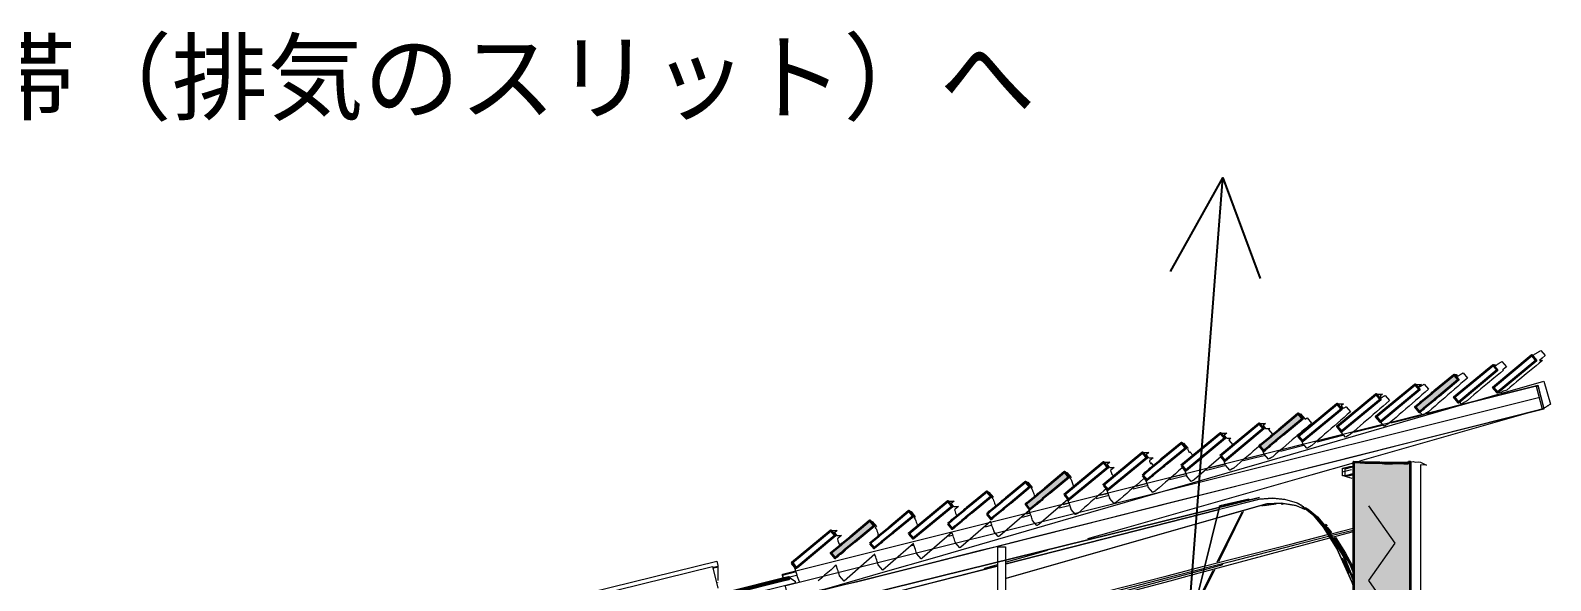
# Model space of a CAD drawing. Header units: millimetres. Extents: x 0 to 153524, y 0 to 59400.
# Drawn here: x 56416 to 60476, y 32125 to 33594 of the extents above; entities that cross this region are included whole.
import ezdxf

# ---------------------------------------------------------------- set-up
doc = ezdxf.new("R2010")
doc.units = ezdxf.units.MM
for name, color, linetype, lineweight in [('01_切断（構造・壁）', 7, 'Continuous', 35), ('03_切断（ガラス）', 5, 'Continuous', 13), ('05_断熱（仮）', 2, 'Continuous', 9), ('10_見えがかり', 7, 'Continuous', 13), ('11_見えがかり（家具）', 8, 'Continuous', 9), ('12_見えがかり（ガラス）', 5, 'Continuous', 9), ('14_鏡面', 8, 'Continuous', 9)]:
    doc.layers.add(name, color=color, linetype=linetype, lineweight=lineweight)
doc.styles.add('JP', font='NotoSansCJKjp-Regular.otf')

msp = doc.modelspace()

# ---------------------------------------------------------------- hatches: boundary and pattern name
at = {"layer": '01_切断（構造・壁）'}
for points in [[(60217.8, 32674.7), (60217.8, 32674.7), (60229.3, 32660.8), (60229.2, 32660.7), (60177.3, 32617.8), (60173, 32614.2), (60168.6, 32610.7), (60164.3, 32607.1), (60160, 32603.5), (60155.7, 32599.9), (60151.3, 32596.3), (60147, 32592.8), (60142.7, 32589.2), (60138.4, 32585.6), (60134, 32582), (60129.7, 32578.4), (60125.4, 32574.9), (60125.4, 32574.9), (60113.9, 32588.7), (60118.2, 32592.3), (60122.6, 32595.9), (60126.9, 32599.5), (60131.2, 32603), (60135.5, 32606.6), (60139.9, 32610.2), (60144.2, 32613.8), (60148.5, 32617.4), (60152.9, 32621), (60157.2, 32624.5), (60161.5, 32628.1), (60165.8, 32631.7), (60217.8, 32674.6)], [(59801.8, 32570.8), (59801.8, 32570.8), (59813.3, 32556.9), (59813.2, 32556.9), (59761.3, 32513.9), (59757, 32510.4), (59752.7, 32506.8), (59748.3, 32503.2), (59744, 32499.6), (59739.7, 32496), (59735.3, 32492.5), (59731, 32488.9), (59726.7, 32485.3), (59722.4, 32481.7), (59718, 32478.1), (59713.7, 32474.6), (59709.4, 32471), (59709.4, 32471), (59697.9, 32484.9), (59702.2, 32488.4), (59706.6, 32492), (59710.9, 32495.6), (59715.2, 32499.2), (59719.5, 32502.8), (59723.9, 32506.3), (59728.2, 32509.9), (59732.5, 32513.5), (59736.9, 32517.1), (59741.2, 32520.7), (59745.5, 32524.2), (59749.9, 32527.8), (59801.8, 32570.8)], [(59950.2, 32358.7), (59950.2, 32442.3), (59967.5, 32441.6), (59979.9, 32440.2), (59992.3, 32440.5), (59992.3, 32440.5), (59992.7, 32440.5), (60001.5, 32440.1), (60018.6, 32440.4), (60032.2, 32438.9), (60043.8, 32439), (60053.3, 32438.5), (60070.3, 32439.1), (60083.5, 32438.3), (60095.3, 32438.2), (60096.7, 32442.1), (60099.9, 32442.3), (60100.2, 32442.3), (60100.2, 30335.5), (60100.2, 30250), (60099.2, 30250), (60098.9, 30250), (60084.5, 30250), (60078, 30250), (60060.7, 30250), (60052.6, 30250), (60038.8, 30250), (60023.7, 30250), (59998.3, 30250), (59989.1, 30250), (59985.8, 30250), (59950.2, 30250)], [(59177.8, 32415), (59177.8, 32415), (59189.3, 32401.1), (59189.2, 32401.1), (59137.3, 32358.1), (59133, 32354.5), (59128.7, 32351), (59124.3, 32347.4), (59120, 32343.8), (59115.7, 32340.2), (59111.3, 32336.6), (59107, 32333.1), (59102.7, 32329.5), (59098.4, 32325.9), (59094, 32322.3), (59089.7, 32318.7), (59085.4, 32315.2), (59085.4, 32315.2), (59073.9, 32329), (59078.2, 32332.6), (59082.6, 32336.2), (59086.9, 32339.8), (59091.2, 32343.4), (59095.5, 32346.9), (59099.9, 32350.5), (59104.2, 32354.1), (59108.5, 32357.7), (59112.9, 32361.3), (59117.2, 32364.8), (59121.5, 32368.4), (59125.9, 32372), (59177.8, 32415)], [(58657.8, 32285.1), (58657.8, 32285.1), (58669.3, 32271.3), (58669.2, 32271.2), (58617.3, 32228.3), (58613, 32224.7), (58608.7, 32221.1), (58604.3, 32217.5), (58600, 32214), (58595.7, 32210.4), (58591.3, 32206.8), (58587, 32203.2), (58582.7, 32199.6), (58578.4, 32196.1), (58574, 32192.5), (58569.7, 32188.9), (58565.4, 32185.3), (58565.4, 32185.3), (58553.9, 32199.2), (58558.2, 32202.8), (58562.6, 32206.4), (58566.9, 32209.9), (58571.2, 32213.5), (58575.6, 32217.1), (58579.9, 32220.7), (58584.2, 32224.3), (58588.5, 32227.8), (58592.9, 32231.4), (58597.2, 32235), (58601.5, 32238.6), (58605.9, 32242.2), (58657.8, 32285.1)]]:
    msp.add_hatch(color=7, dxfattribs=at).paths.add_polyline_path(points)
at = {"layer": '05_断熱（仮）', "true_color": 0xf3d98b}
msp.add_hatch(color=8, dxfattribs=at).paths.add_polyline_path([(59975.2, 32415.6), (59977.2, 32415.4), (59980.5, 32415.2), (59980.6, 32415.2), (59992.5, 32415.5), (60000.5, 32415.2), (60001.8, 32415.1), (60017.4, 32415.4), (60029.5, 32414), (60032.3, 32413.9), (60043.2, 32414), (60052, 32413.5), (60054.2, 32413.5), (60070, 32414.1), (60075.1, 32413.8), (60075.2, 30335.5), (60075.2, 30275), (59975.2, 30275)])
at = {"layer": '14_鏡面', "true_color": 0xdce5ee}
h = msp.add_hatch(dxfattribs=at)
h.set_pattern_fill('ANSI31', scale=20)
h.paths.add_polyline_path([(58252.2, 32163.5), (58252.2, 32163.5), (58252.2, 32102.4), (58252, 32102.3), (58252, 32123.6), (58247.4, 32122.8), (58238.3, 32160)])

# ---------------------------------------------------------------- linework, layer by layer
at = {"layer": '01_切断（構造・壁）'}
for points in [[(60321.9, 32640.7), (60321.9, 32640.7), (60321.9, 32640.7), (60321.9, 32640.7), (60321.9, 32640.7), (60321.9, 32640.7), (60321.9, 32640.7), (60321.9, 32640.7), (60425.8, 32726.6), (60425.8, 32726.6), (60437.3, 32712.7), (60333.4, 32626.9), (60333.4, 32626.8), (60333.4, 32626.8), (60333.4, 32626.8), (60333.4, 32626.8), (60333.4, 32626.8), (60333.4, 32626.8), (60333.4, 32626.8), (60333.4, 32626.8), (60333.4, 32626.8)], [(60217.9, 32614.7), (60217.9, 32614.7), (60217.9, 32614.7), (60217.9, 32614.7), (60217.9, 32614.7), (60217.9, 32614.7), (60217.9, 32614.7), (60217.9, 32614.7), (60321.8, 32700.6), (60321.8, 32700.6), (60333.3, 32686.8), (60229.4, 32600.9), (60229.4, 32600.9), (60229.4, 32600.8), (60229.4, 32600.8), (60229.4, 32600.8), (60229.4, 32600.8), (60229.4, 32600.8), (60229.4, 32600.8), (60229.4, 32600.8), (60229.4, 32600.8)], [(60009.9, 32562.8), (60009.9, 32562.8), (60009.9, 32562.8), (60009.9, 32562.8), (60009.9, 32562.8), (60009.9, 32562.8), (60009.9, 32562.8), (60113.8, 32648.7), (60113.8, 32648.7), (60125.3, 32634.8), (60021.4, 32548.9), (60021.4, 32548.9), (60021.4, 32548.9), (60021.4, 32548.9), (60021.4, 32548.9), (60021.4, 32548.9), (60021.4, 32548.9), (60021.4, 32548.9), (60021.4, 32548.9), (60021.4, 32548.9)], [(60217.8, 32674.7), (60217.8, 32674.7), (60229.3, 32660.8), (60229.2, 32660.7), (60177.3, 32617.8), (60173, 32614.2), (60168.6, 32610.7), (60164.3, 32607.1), (60160, 32603.5), (60155.7, 32599.9), (60151.3, 32596.3), (60147, 32592.8), (60142.7, 32589.2), (60138.4, 32585.6), (60134, 32582), (60129.7, 32578.4), (60125.4, 32574.9), (60125.4, 32574.9), (60113.9, 32588.7), (60118.2, 32592.3), (60122.6, 32595.9), (60126.9, 32599.5), (60131.2, 32603), (60135.5, 32606.6), (60139.9, 32610.2), (60144.2, 32613.8), (60148.5, 32617.4), (60152.9, 32621), (60157.2, 32624.5), (60161.5, 32628.1), (60165.8, 32631.7), (60217.8, 32674.6), (60217.8, 32674.7)], [(60321.9, 32640.7), (60333.4, 32626.8), (60333.4, 32626.8)], [(59801.9, 32510.8), (59801.9, 32510.8), (59801.9, 32510.8), (59801.9, 32510.8), (59801.9, 32510.8), (59801.9, 32510.8), (59801.9, 32510.9), (59905.8, 32596.8), (59905.8, 32596.8), (59917.3, 32582.9), (59813.4, 32497), (59813.4, 32497), (59813.4, 32497), (59813.4, 32497), (59813.4, 32497), (59813.4, 32497), (59813.4, 32497), (59813.4, 32497), (59813.4, 32497), (59813.4, 32497)], [(59905.9, 32536.8), (59905.9, 32536.8), (59905.9, 32536.8), (59905.9, 32536.8), (59905.9, 32536.8), (59905.9, 32536.8), (59905.9, 32536.8), (60009.8, 32622.7), (60009.8, 32622.7), (60021.3, 32608.9), (59917.4, 32523), (59917.4, 32522.9), (59917.4, 32522.9), (59917.4, 32522.9), (59917.4, 32522.9), (59917.4, 32522.9), (59917.4, 32522.9), (59917.4, 32522.9), (59917.4, 32522.9), (59917.4, 32522.9)], [(60217.9, 32614.7), (60229.4, 32600.8), (60229.4, 32600.8)], [(59801.8, 32570.8), (59801.8, 32570.8), (59813.3, 32556.9), (59813.2, 32556.9), (59761.3, 32513.9), (59757, 32510.4), (59752.7, 32506.8), (59748.3, 32503.2), (59744, 32499.6), (59739.7, 32496), (59735.3, 32492.5), (59731, 32488.9), (59726.7, 32485.3), (59722.4, 32481.7), (59718, 32478.1), (59713.7, 32474.6), (59709.4, 32471), (59709.4, 32471), (59697.9, 32484.9), (59702.2, 32488.4), (59706.6, 32492), (59710.9, 32495.6), (59715.2, 32499.2), (59719.5, 32502.8), (59723.9, 32506.3), (59728.2, 32509.9), (59732.5, 32513.5), (59736.9, 32517.1), (59741.2, 32520.7), (59745.5, 32524.2), (59749.9, 32527.8), (59801.8, 32570.8), (59801.8, 32570.8)], [(60009.9, 32562.8), (60021.4, 32548.9), (60021.4, 32548.9)], [(59489.9, 32432.9), (59489.9, 32432.9), (59489.9, 32432.9), (59489.9, 32432.9), (59489.9, 32432.9), (59489.9, 32432.9), (59489.9, 32432.9), (59593.8, 32518.9), (59593.8, 32518.9), (59605.3, 32505), (59501.4, 32419.1), (59501.4, 32419.1), (59501.4, 32419.1), (59501.4, 32419.1), (59501.4, 32419.1), (59501.4, 32419.1), (59501.4, 32419.1), (59501.4, 32419), (59501.4, 32419), (59501.4, 32419)], [(59593.9, 32458.9), (59593.9, 32458.9), (59593.9, 32458.9), (59593.9, 32458.9), (59593.9, 32458.9), (59593.9, 32458.9), (59593.9, 32458.9), (59697.8, 32544.8), (59697.8, 32544.8), (59709.3, 32531), (59605.4, 32445.1), (59605.4, 32445), (59605.4, 32445), (59605.4, 32445), (59605.4, 32445), (59605.4, 32445), (59605.4, 32445), (59605.4, 32445), (59605.4, 32445), (59605.4, 32445)], [(59905.9, 32536.8), (59917.4, 32522.9), (59917.4, 32522.9)], [(59385.9, 32406.9), (59390.2, 32410.5), (59394.6, 32414.1), (59398.9, 32417.7), (59403.2, 32421.3), (59407.5, 32424.8), (59411.9, 32428.4), (59416.2, 32432), (59420.5, 32435.6), (59424.9, 32439.2), (59429.2, 32442.8), (59433.5, 32446.3), (59437.9, 32449.9), (59489.8, 32492.9), (59489.8, 32492.9), (59489.8, 32492.9), (59501.3, 32479), (59501.2, 32479), (59449.3, 32436), (59445, 32432.5), (59440.7, 32428.9), (59436.3, 32425.3), (59432, 32421.7), (59427.7, 32418.1), (59423.3, 32414.5), (59419, 32411), (59414.7, 32407.4), (59410.4, 32403.8), (59406, 32400.2), (59401.7, 32396.7), (59397.4, 32393.1)], [(59801.9, 32510.8), (59813.4, 32497), (59813.4, 32497)], [(59177.9, 32355), (59177.9, 32355), (59177.9, 32355), (59177.9, 32355), (59177.9, 32355), (59177.9, 32355), (59177.9, 32355), (59281.8, 32441), (59281.8, 32441), (59293.3, 32427.1), (59189.4, 32341.2), (59189.4, 32341.2), (59189.4, 32341.2), (59189.4, 32341.2), (59189.4, 32341.1), (59189.4, 32341.1), (59189.4, 32341.1), (59189.4, 32341.1), (59189.4, 32341.1), (59189.4, 32341.1)], [(59281.9, 32381), (59281.9, 32381), (59281.9, 32381), (59281.9, 32381), (59281.9, 32381), (59281.9, 32381), (59281.9, 32381), (59385.8, 32466.9), (59385.8, 32466.9), (59397.3, 32453.1), (59293.4, 32367.2), (59293.4, 32367.1), (59293.4, 32367.1), (59293.4, 32367.1), (59293.4, 32367.1), (59293.4, 32367.1), (59293.4, 32367.1), (59293.4, 32367.1), (59293.4, 32367.1), (59293.4, 32367.1)], [(59593.9, 32458.9), (59605.4, 32445), (59605.4, 32445)], [(59950.2, 32358.7), (59950.2, 32442.3), (59967.5, 32441.6), (59979.9, 32440.2), (59992.3, 32440.5), (59992.3, 32440.5), (59992.7, 32440.5), (60001.5, 32440.1), (60018.6, 32440.4), (60032.2, 32438.9), (60043.8, 32439), (60053.3, 32438.5), (60070.3, 32439.1), (60083.5, 32438.3), (60095.3, 32438.2), (60096.7, 32442.1), (60099.9, 32442.3), (60100.2, 32442.3), (60100.2, 30335.5)], [(59177.8, 32415), (59177.8, 32415), (59189.3, 32401.1), (59189.2, 32401.1), (59137.3, 32358.1), (59133, 32354.5), (59128.7, 32351), (59124.3, 32347.4), (59120, 32343.8), (59115.7, 32340.2), (59111.3, 32336.6), (59107, 32333.1), (59102.7, 32329.5), (59098.4, 32325.9), (59094, 32322.3), (59089.7, 32318.7), (59085.4, 32315.2), (59085.4, 32315.2), (59073.9, 32329), (59078.2, 32332.6), (59082.6, 32336.2), (59086.9, 32339.8), (59091.2, 32343.4), (59095.5, 32346.9), (59099.9, 32350.5), (59104.2, 32354.1), (59108.5, 32357.7), (59112.9, 32361.3), (59117.2, 32364.8), (59121.5, 32368.4), (59125.9, 32372), (59177.8, 32415), (59177.8, 32415)], [(59385.9, 32406.9), (59397.4, 32393.1), (59397.4, 32393.1)], [(59489.9, 32432.9), (59501.4, 32419.1), (59501.4, 32419)], [(58865.9, 32277.1), (58870.2, 32280.7), (58874.6, 32284.3), (58878.9, 32287.8), (58883.2, 32291.4), (58887.6, 32295), (58891.9, 32298.6), (58896.2, 32302.2), (58900.5, 32305.7), (58904.9, 32309.3), (58909.2, 32312.9), (58913.5, 32316.5), (58917.9, 32320.1), (58969.8, 32363), (58969.8, 32363), (58969.8, 32363), (58981.3, 32349.2), (58981.2, 32349.1), (58929.3, 32306.2), (58925, 32302.6), (58920.7, 32299), (58916.3, 32295.4), (58912, 32291.9), (58907.7, 32288.3), (58903.3, 32284.7)], [(58969.9, 32303.1), (58974.2, 32306.6), (58978.6, 32310.2), (58982.9, 32313.8), (58987.2, 32317.4), (58991.6, 32321), (58995.9, 32324.5), (59000.2, 32328.1), (59004.5, 32331.7), (59008.9, 32335.3), (59013.2, 32338.9), (59017.5, 32342.5), (59021.9, 32346), (59073.8, 32389), (59073.8, 32389), (59073.8, 32389), (59085.3, 32375.1), (59085.2, 32375.1), (59033.3, 32332.2), (59029, 32328.6), (59024.7, 32325), (59020.3, 32321.4), (59016, 32317.8), (59011.7, 32314.3), (59007.3, 32310.7), (59003, 32307.1), (58998.7, 32303.5), (58994.4, 32299.9), (58990, 32296.4), (58985.7, 32292.8), (58981.4, 32289.2)], [(59177.9, 32355), (59189.4, 32341.1), (59189.4, 32341.1)], [(59281.9, 32381), (59293.4, 32367.1), (59293.4, 32367.1)], [(59950.2, 30250), (59950.2, 32358.7)], [(58761.9, 32251.1), (58761.9, 32251.1), (58761.9, 32251.1), (58761.9, 32251.1), (58761.9, 32251.1), (58761.9, 32251.1), (58761.9, 32251.2), (58865.8, 32337.1), (58865.8, 32337.1), (58877.3, 32323.2), (58773.4, 32237.3), (58773.4, 32237.3), (58773.4, 32237.3), (58773.4, 32237.3), (58773.4, 32237.3), (58773.4, 32237.3), (58773.4, 32237.3), (58773.4, 32237.3), (58773.4, 32237.3)], [(58657.8, 32285.1), (58657.8, 32285.1), (58669.3, 32271.3), (58669.2, 32271.2), (58617.3, 32228.3), (58613, 32224.7), (58608.7, 32221.1), (58604.3, 32217.5), (58600, 32214), (58595.7, 32210.4), (58591.3, 32206.8), (58587, 32203.2), (58582.7, 32199.6), (58578.4, 32196.1), (58574, 32192.5), (58569.7, 32188.9), (58565.4, 32185.3), (58565.4, 32185.3), (58553.9, 32199.2), (58558.2, 32202.8), (58562.6, 32206.4), (58566.9, 32209.9), (58571.2, 32213.5), (58575.6, 32217.1), (58579.9, 32220.7), (58584.2, 32224.3), (58588.5, 32227.8), (58592.9, 32231.4), (58597.2, 32235), (58601.5, 32238.6), (58605.9, 32242.2), (58657.8, 32285.1), (58657.8, 32285.1)], [(58657.9, 32225.2), (58662.2, 32228.7), (58666.6, 32232.3), (58670.9, 32235.9), (58675.2, 32239.5), (58679.6, 32243.1), (58683.9, 32246.6), (58688.2, 32250.2), (58692.5, 32253.8), (58696.9, 32257.4), (58701.2, 32261), (58705.5, 32264.5), (58709.9, 32268.1), (58761.8, 32311.1), (58761.8, 32311.1), (58761.8, 32311.1), (58773.3, 32297.2), (58773.2, 32297.2), (58721.3, 32254.2), (58717, 32250.7), (58712.7, 32247.1), (58708.3, 32243.5), (58704, 32239.9), (58699.7, 32236.3), (58695.3, 32232.8), (58691, 32229.2), (58686.7, 32225.6), (58682.4, 32222), (58678, 32218.4), (58673.7, 32214.9), (58669.4, 32211.3)], [(58865.9, 32277.1), (58877.4, 32263.2), (58877.4, 32263.2), (58881.7, 32266.8), (58886, 32270.4), (58890.4, 32274), (58894.7, 32277.5), (58899, 32281.1), (58903.3, 32284.7)], [(58969.9, 32303.1), (58981.4, 32289.2), (58981.4, 32289.2)], [(58449.9, 32173.2), (58449.9, 32173.2), (58449.9, 32173.2), (58449.9, 32173.2), (58449.9, 32173.2), (58449.9, 32173.2), (58450, 32173.3), (58553.8, 32259.2), (58553.8, 32259.2), (58565.3, 32245.3), (58461.5, 32159.4), (58461.4, 32159.4), (58461.4, 32159.4), (58461.4, 32159.4), (58461.4, 32159.4), (58461.4, 32159.4), (58461.4, 32159.4), (58461.4, 32159.4), (58461.4, 32159.4)], [(58761.9, 32251.1), (58773.4, 32237.3), (58773.4, 32237.3)], [(58657.9, 32225.2), (58669.4, 32211.3), (58669.4, 32211.3)], [(58449.9, 32173.2), (58461.4, 32159.4), (58461.4, 32159.4)], [(58441.4, 32129.7), (58441.4, 32129.3), (58428.7, 32126.1), (58291.4, 32091.8), (58291.4, 32096.4), (58291.4, 32096.8), (58428.7, 32131.1), (58441.4, 32134.3), (58441.4, 32129.7)]]:
    msp.add_lwpolyline(points, dxfattribs=at)
at = {"layer": '03_切断（ガラス）'}
for points in [[(60443.7, 32613.3), (58433.7, 32111.4)], [(59943.8, 32420.5), (59919.1, 32414.3)]]:
    msp.add_lwpolyline(points, dxfattribs=at)
at = {"layer": '05_断熱（仮）'}
msp.add_lwpolyline([(59990.2, 30325), (60060.2, 30425), (59990.2, 30525), (60060.2, 30625), (59990.2, 30725), (60060.2, 30825), (59990.2, 30925), (60060.2, 31025), (59990.2, 31125), (60060.2, 31225), (59990.2, 31325), (60060.2, 31425), (59990.2, 31525), (60060.2, 31625), (59990.2, 31725), (60060.2, 31825), (59990.2, 31925), (60060.1, 32025), (59990.2, 32125), (60060.1, 32225), (59990.2, 32325)], dxfattribs=at)
at = {"layer": '10_見えがかり'}
for points in [[(60320.4, 32640.7), (60320.5, 32640.8), (60320.4, 32641), (60329, 32648.2), (60337.7, 32655.4), (60346.4, 32662.5), (60355, 32669.7), (60363.7, 32676.9), (60372.3, 32684.1), (60381, 32691.2), (60389.7, 32698.4), (60407, 32712.8), (60415.6, 32719.9), (60424.3, 32727.1), (60424.9, 32727.1), (60426.1, 32727.2), (60426.7, 32727.2), (60427.3, 32727.2), (60428, 32727.2), (60428.6, 32727.2), (60429.2, 32727.2), (60429.9, 32727.2), (60431.7, 32728.7), (60431.8, 32728.5), (60433, 32729.3), (60434.5, 32730.2), (60437.5, 32732.1), (60439, 32733.1), (60440.6, 32734), (60442.1, 32735), (60443.6, 32735.9), (60446.6, 32737.8), (60448.1, 32738.8), (60449.6, 32739.7), (60461.4, 32726.1), (60452.8, 32718.6), (60446, 32712.7), (60449.4, 32712.7), (60454, 32712.7), (60445.3, 32705.5), (60436.7, 32698.4), (60428, 32691.2), (60419.4, 32684.1), (60410.7, 32676.9), (60393.4, 32662.6), (60384.7, 32655.4), (60376.1, 32648.2), (60367.4, 32641.1), (60358.7, 32633.9), (60349.7, 32631.2), (60348.9, 32630.7), (60347.5, 32629.8), (60346, 32628.9), (60344.6, 32628), (60343.2, 32627.1), (60341.7, 32626.2), (60340.3, 32625.3), (60338.6, 32627.3), (60338, 32627.3), (60337.3, 32627.2), (60336.7, 32627.2), (60336.4, 32627.2), (60334.9, 32626.8), (60333.4, 32626.8), (60331.8, 32626.8), (60320.4, 32640.7)], [(60220.2, 32674.9), (60221.2, 32675), (60221.8, 32675), (60222.4, 32675), (60223.2, 32675), (60223.7, 32675.4), (60227.4, 32670.9), (60229.5, 32672.1), (60230.8, 32672.9), (60232.2, 32673.8), (60233.5, 32674.6), (60234.9, 32675.4), (60236.2, 32676.2), (60237.6, 32677.1), (60240.3, 32678.7), (60241.7, 32679.5), (60253.4, 32665.9), (60244.8, 32658.4), (60236.1, 32650.9), (60227.5, 32643.4), (60218.8, 32635.9), (60210.2, 32628.4), (60201.5, 32620.9), (60192.8, 32613.4), (60184.2, 32605.9), (60175.5, 32598.4), (60166.9, 32590.9), (60158.2, 32583.4), (60149.5, 32575.9), (60148.3, 32575.2), (60147, 32574.4), (60145.7, 32573.6), (60144.4, 32572.8), (60141.9, 32571.3), (60140.6, 32570.5), (60138, 32568.9), (60136.8, 32568.1), (60135.5, 32567.4), (60134.2, 32566.6), (60127.7, 32574.2)], [(60216.4, 32614.7), (60216.5, 32614.8), (60216.4, 32614.9), (60225, 32622.1), (60233.7, 32629.2), (60242.4, 32636.4), (60251, 32643.6), (60259.7, 32650.8), (60268.3, 32657.9), (60285.7, 32672.3), (60294.3, 32679.5), (60303, 32686.6), (60311.6, 32693.8), (60320.3, 32701), (60320.9, 32701), (60322.1, 32701), (60322.7, 32701), (60323.3, 32701), (60324, 32701.1), (60324.6, 32701.1), (60325.2, 32701.1), (60325.8, 32701.1), (60326.5, 32701.1), (60327.7, 32702), (60328.8, 32700.6), (60329.4, 32700.6), (60331.1, 32700.6), (60334.2, 32702.5), (60335.6, 32703.4), (60337, 32704.3), (60338.5, 32705.2), (60339.9, 32706.1), (60341.3, 32707), (60342.8, 32707.9), (60344.2, 32708.7), (60345.7, 32709.6), (60357.4, 32696), (60348.8, 32688.5), (60346.7, 32686.7), (60350, 32686.7), (60341.4, 32679.6), (60332.7, 32672.4), (60324, 32665.2), (60306.7, 32650.9), (60298.1, 32643.8), (60289.4, 32636.6), (60280.7, 32629.4), (60276.7, 32626.1), (60270.8, 32621), (60262.2, 32613.5), (60253.5, 32606), (60252.2, 32605.2), (60250.8, 32604.3), (60249.5, 32603.5), (60248.1, 32602.7), (60245.4, 32601), (60244, 32600.2), (60242.7, 32599.3), (60241.3, 32598.5), (60240, 32597.6), (60237.3, 32596), (60232.8, 32601.1), (60232.1, 32601.1), (60231.8, 32601.1), (60230.9, 32600.8), (60229.4, 32600.8), (60227.8, 32600.8), (60216.4, 32614.7)], [(60008.4, 32562.6), (60008.4, 32562.7), (60008.4, 32562.8), (60025.7, 32577.1), (60034.4, 32584.3), (60051.7, 32598.6), (60060.3, 32605.7), (60069, 32612.9), (60077.7, 32620.1), (60086.3, 32627.2), (60091.6, 32631.6), (60095, 32634.4), (60112.3, 32648.7), (60112.9, 32648.8), (60113.5, 32648.8), (60114.1, 32648.8), (60114.7, 32648.8), (60115.3, 32648.8), (60116, 32648.8), (60116.6, 32648.8), (60118.4, 32648.8), (60119, 32648.9), (60119.6, 32648.9), (60119.8, 32648.7), (60121.4, 32648.7), (60122.9, 32648.7), (60124.5, 32648.7), (60126, 32648.7), (60127.5, 32648.7), (60129, 32648.7), (60130.6, 32648.7), (60121.6, 32641.2), (60122.3, 32640.2), (60127.5, 32643.3), (60128.7, 32644.1), (60130, 32644.8), (60132.6, 32646.4), (60133.8, 32647.1), (60135.1, 32647.9), (60136.4, 32648.7), (60137.7, 32649.5), (60149.5, 32635.8), (60140.8, 32628.3), (60132.1, 32620.8), (60123.5, 32613.3), (60114.8, 32605.8), (60097.5, 32590.8), (60088.8, 32583.3), (60080.2, 32575.8), (60071.5, 32568.3), (60062.9, 32560.8), (60054.2, 32553.3), (60045.6, 32545.8), (60044.4, 32545.1), (60043.2, 32544.4), (60042, 32543.7), (60040.8, 32543), (60039.6, 32542.2), (60038.4, 32541.5), (60037.2, 32540.8), (60036, 32540.1), (60034.8, 32539.4), (60033.6, 32538.6), (60032.4, 32537.9), (60031.2, 32537.2), (60021.1, 32548.8), (60020.5, 32548.8), (60019.9, 32548.8), (60008.4, 32562.6)], [(59800.4, 32510.8), (59809, 32518), (59817.7, 32525.2), (59826.4, 32532.3), (59835, 32539.5), (59843.7, 32546.6), (59852.3, 32553.8), (59861, 32561), (59869.7, 32568.1), (59878.3, 32575.3), (59887, 32582.5), (59895.6, 32589.6), (59904.3, 32596.8), (59905.8, 32596.8), (59907.3, 32596.8), (59910.4, 32596.8), (59911.9, 32596.8), (59913.4, 32596.8), (59915, 32596.7), (59916.5, 32596.7), (59918, 32596.7), (59919.5, 32596.7), (59922.6, 32596.7), (59916, 32591.3), (59921.6, 32584.6), (59923, 32585.4), (59926.3, 32587.3), (59927.5, 32588), (59928.6, 32588.6), (59929.7, 32589.3), (59941.5, 32575.7), (59932.8, 32568.2), (59924.2, 32560.7), (59915.5, 32553.2), (59906.8, 32545.7), (59898.2, 32538.2), (59889.5, 32530.7), (59880.9, 32523.2), (59872.2, 32515.7), (59863.6, 32508.2), (59854.9, 32500.7), (59846.2, 32493.2), (59837.6, 32485.7), (59836.5, 32485.1), (59835.5, 32484.4), (59833.4, 32483.2), (59832.4, 32482.6), (59831.3, 32482), (59830.3, 32481.4), (59829.3, 32480.8), (59828.2, 32480.2), (59827.2, 32479.6), (59826.1, 32479), (59825.1, 32478.4), (59813.3, 32492), (59813.6, 32492.2), (59813.1, 32493.6), (59812.6, 32495), (59812.3, 32496), (59800.4, 32510.4), (59800.6, 32510.6), (59800.4, 32510.8)], [(59904.4, 32536.5), (59904.5, 32536.6), (59904.4, 32536.8), (59913, 32544), (59921.7, 32551.1), (59930.4, 32558.3), (59947.7, 32572.6), (59956.3, 32579.8), (59965, 32586.9), (59973.7, 32594.1), (59982.3, 32601.3), (59991, 32608.4), (59999.6, 32615.6), (60008.3, 32622.7), (60009.8, 32622.7), (60011.3, 32622.7), (60014.4, 32622.7), (60015, 32622.7), (60015.6, 32622.7), (60015.6, 32622.7), (60017.4, 32622.7), (60019, 32622.7), (60020.5, 32622.7), (60022, 32622.7), (60023.5, 32622.7), (60026.6, 32622.7), (60020.1, 32617.3), (60023.4, 32613.3), (60026.5, 32615.1), (60027.7, 32615.8), (60028.9, 32616.5), (60030.1, 32617.2), (60031.3, 32617.9), (60032.5, 32618.7), (60033.7, 32619.4), (60045.5, 32605.8), (60036.8, 32598.3), (60028.2, 32590.8), (60019.5, 32583.3), (60010.8, 32575.8), (60002.2, 32568.3), (59993.5, 32560.8), (59984.9, 32553.3), (59976.2, 32545.8), (59967.5, 32538.3), (59958.9, 32530.8), (59950.2, 32523.3), (59941.6, 32515.8), (59940.4, 32515.1), (59938.2, 32513.8), (59937.1, 32513.1), (59936, 32512.4), (59934.9, 32511.8), (59933.7, 32511.1), (59931.5, 32509.8), (59929.3, 32508.5), (59928.1, 32507.8), (59916.4, 32521.4), (59916.7, 32521.7), (59904.4, 32536.5)], [(59804.7, 32570.4), (59805.2, 32570.4), (59806.4, 32570.5), (59807.6, 32570.5), (59819.8, 32555.8), (59821.6, 32556.8), (59822.6, 32557.4), (59823.6, 32558), (59824.7, 32558.6), (59825.7, 32559.2), (59837.5, 32545.6), (59828.8, 32538.1), (59820.2, 32530.6), (59811.5, 32523.1), (59802.9, 32515.6), (59799.1, 32512.3), (59799.1, 32512.3), (59794.2, 32508.1), (59785.5, 32500.6), (59768.2, 32485.6), (59759.6, 32478.1), (59750.9, 32470.6), (59742.2, 32463.1), (59733.6, 32455.6), (59731.7, 32454.5), (59730.7, 32453.9), (59729.7, 32453.4), (59728.8, 32452.8), (59727.8, 32452.3), (59726.9, 32451.7), (59725.9, 32451.2), (59724.9, 32450.6), (59722.1, 32449), (59710.3, 32462.6), (59710.6, 32462.8), (59710, 32464.4), (59708.3, 32469.3), (59708.3, 32469.3)], [(59181.5, 32413.7), (59181.8, 32413.7), (59182.4, 32413.7), (59183, 32413.7), (59183.7, 32413.7), (59195.1, 32399.9), (59192.9, 32398), (59195.2, 32395.2), (59197.2, 32389.6), (59199.1, 32384), (59200.1, 32381.2), (59200.9, 32378.8), (59202.6, 32376.7), (59211, 32383.7), (59219.7, 32390.8), (59228.3, 32398), (59237, 32405.1), (59245.7, 32412.3), (59254.3, 32419.5), (59280.3, 32441), (59281.8, 32441), (59283.4, 32441), (59284.9, 32440.9), (59286.4, 32440.9), (59287.9, 32440.9), (59289.5, 32440.9), (59292.5, 32440.9), (59294, 32440.9), (59295.6, 32440.9), (59297.1, 32440.9), (59298.6, 32440.9), (59291.6, 32435.1), (59298.2, 32427.1), (59299.4, 32427.1), (59304, 32427.1), (59305.5, 32427.1), (59307, 32427.1), (59308.6, 32427), (59310.1, 32427), (59301.4, 32419.9), (59300.2, 32418.9), (59301, 32416.7), (59301.9, 32414.2), (59302.8, 32411.6), (59303.6, 32409), (59304.1, 32407.8), (59305.1, 32408.4), (59305.8, 32408.8), (59305.2, 32408.3), (59308.6, 32404.4), (59315, 32409.6), (59323.7, 32416.8), (59341, 32431.1), (59349.7, 32438.3), (59358.3, 32445.4), (59367, 32452.6), (59375.6, 32459.8), (59384.3, 32466.9), (59385.8, 32466.9), (59387.4, 32466.9), (59390.4, 32466.9), (59391.9, 32466.9), (59395, 32466.9), (59396.5, 32466.9), (59399.6, 32466.9), (59401.1, 32466.9), (59402.6, 32466.9), (59395.7, 32461.1), (59402.4, 32453), (59403.4, 32453), (59406.5, 32453), (59408, 32453), (59409.5, 32453), (59411, 32453), (59412.6, 32453), (59414.1, 32453), (59405.4, 32445.8), (59404.4, 32445), (59404.8, 32443.8), (59405.6, 32441.5), (59406.4, 32439.2), (59407.1, 32437.4), (59408.3, 32438.1), (59409, 32438.4), (59409.8, 32438.8), (59409.2, 32438.3), (59414.6, 32432), (59419, 32435.6), (59427.7, 32442.8), (59436.3, 32449.9), (59445, 32457.1), (59453.7, 32464.2), (59462.3, 32471.4), (59471, 32478.6), (59479.6, 32485.7), (59488.3, 32492.9), (59489.8, 32492.9), (59491.4, 32492.9), (59492, 32492), (59492.6, 32492.1), (59493.2, 32492.1), (59493.8, 32492.1), (59494.4, 32492.1), (59495, 32492.1), (59495.6, 32492.1), (59507.1, 32478.2), (59505.6, 32477), (59507.2, 32475.1), (59507.9, 32473), (59508.7, 32471), (59510.1, 32466.9), (59511.3, 32467.6), (59512.1, 32468), (59513, 32468.5), (59513.8, 32468.9), (59513.1, 32468.3), (59520.6, 32459.6), (59523, 32461.6), (59531.7, 32468.7), (59540.3, 32475.9), (59549, 32483.1), (59557.7, 32490.2), (59566.3, 32497.4), (59583.6, 32511.7), (59592.3, 32518.9), (59593.8, 32518.9), (59595.3, 32518.9), (59596.9, 32518.9), (59598.4, 32518.9), (59599.9, 32518.8), (59601.5, 32518.8), (59603, 32518.8), (59604.5, 32518.8), (59606, 32518.8), (59609.1, 32518.8), (59610.6, 32518.8), (59603.8, 32513.2), (59610.6, 32505), (59611.4, 32505), (59614.4, 32505), (59616, 32505), (59617.5, 32505), (59619, 32505), (59620.6, 32505), (59622.1, 32505), (59616.6, 32500.4), (59627.4, 32487.9), (59653, 32509), (59661.7, 32516.2), (59670.3, 32523.3), (59679, 32530.5), (59696.3, 32544.8), (59697.8, 32544.8), (59699.3, 32544.8), (59702.4, 32544.8), (59703.9, 32544.8), (59705.4, 32544.8), (59707, 32544.8), (59713.1, 32544.8), (59714.6, 32544.8), (59707.9, 32539.2), (59714.7, 32530.9), (59715.4, 32530.9), (59716.9, 32530.9), (59718.4, 32530.9), (59721.5, 32530.9), (59723, 32530.9), (59726.1, 32530.9), (59722.6, 32528.1), (59732.8, 32516.3)], [(59696.5, 32483.4), (59690.2, 32478), (59681.6, 32470.5), (59672.9, 32463), (59664.2, 32455.5), (59655.6, 32448), (59646.9, 32440.5), (59638.3, 32433), (59629.6, 32425.5), (59628.7, 32425), (59627.8, 32424.5), (59627, 32424), (59626.1, 32423.5), (59625.2, 32423), (59622.6, 32421.5), (59621.7, 32421), (59620.8, 32420.5), (59619.9, 32420), (59619, 32419.5), (59607.2, 32433.1), (59607.5, 32433.3), (59606.9, 32435.2), (59605.6, 32438.9), (59604.9, 32440.8), (59604.3, 32442.6), (59603.6, 32444.6), (59594.7, 32455.3), (59524.8, 32394.9), (59524, 32394.5), (59523.2, 32394), (59521.6, 32393.2), (59520.8, 32392.7), (59520, 32392.3), (59518.4, 32391.4), (59517.6, 32390.9), (59516.8, 32390.5), (59516, 32390), (59504.2, 32403.6), (59504.5, 32403.9), (59503.8, 32406), (59503, 32408.1), (59502.3, 32410.2), (59501.6, 32412.2), (59500.8, 32414.3), (59500.1, 32416.4), (59499.3, 32418.8), (59492.7, 32426.8), (59490.9, 32425.3), (59482.2, 32417.8), (59473.6, 32410.3), (59456.3, 32395.3), (59447.6, 32387.8), (59438.9, 32380.3), (59430.3, 32372.8), (59421.6, 32365.3), (59420.2, 32364.5), (59419.5, 32364.1), (59418.7, 32363.7), (59418, 32363.3), (59417.3, 32362.9), (59416.6, 32362.5), (59415.8, 32362.1), (59415.1, 32361.7), (59414.4, 32361.3), (59413.7, 32360.9), (59413, 32360.5), (59401.2, 32374.2), (59401.4, 32374.4), (59400.6, 32376.7), (59399.8, 32379.1), (59399, 32381.4), (59398.2, 32383.7), (59395, 32393.1), (59390.6, 32398.4), (59378.3, 32387.7), (59369.6, 32380.2), (59352.3, 32365.2), (59343.6, 32357.7), (59335, 32350.2), (59326.3, 32342.7), (59317.6, 32335.2), (59317.1, 32334.9), (59317, 32334.9), (59316.4, 32334.5), (59315.7, 32334.2), (59315.1, 32333.8), (59314.4, 32333.5), (59313.8, 32333.1), (59313.1, 32332.8), (59312.5, 32332.4), (59311.9, 32332.1), (59311.2, 32331.7), (59310.6, 32331.4), (59309.9, 32331), (59298.1, 32344.7), (59298.4, 32344.9), (59297.5, 32347.5), (59296.6, 32350), (59293.1, 32360.3), (59292.2, 32362.8), (59290.6, 32367.4), (59288.5, 32370), (59282.9, 32365.1), (59274.3, 32357.6), (59265.6, 32350.1), (59257, 32342.6), (59248.3, 32335.1), (59239.6, 32327.6), (59231, 32320.1), (59222.3, 32312.6), (59213.7, 32305.1), (59212.5, 32304.5), (59212, 32304.2), (59211.4, 32303.9), (59210.8, 32303.6), (59210.3, 32303.3), (59209.7, 32303), (59209.1, 32302.7), (59208, 32302.1), (59207.4, 32301.8), (59206.9, 32301.5), (59195.1, 32315.1), (59195.4, 32315.4), (59194.4, 32318.2), (59193.4, 32321), (59192.5, 32323.8), (59191.5, 32326.6), (59190.5, 32329.4), (59189.6, 32332.2), (59188.6, 32335), (59187.6, 32337.8), (59186.3, 32341.6), (59109.2, 32274.8), (59105.3, 32272.7), (59104.8, 32272.5), (59104.3, 32272.2), (59103.8, 32272), (59092.1, 32285.6), (59092.3, 32285.8), (59091.3, 32288.9), (59090.2, 32291.9), (59089.2, 32295), (59088.1, 32298), (59087.1, 32301.1), (59086.1, 32304.1), (59085, 32307.2), (59083.2, 32312.4), (59004.9, 32244.5), (59004.1, 32244.1), (59003.7, 32243.9), (59003.2, 32243.7), (59002.8, 32243.5), (59002.4, 32243.3), (59002, 32243.1), (59001.6, 32242.9), (59001.2, 32242.6), (59000.8, 32242.4), (58989, 32256), (58989.3, 32256.3), (58987, 32262.9), (58985.9, 32266.2), (58984.8, 32269.4), (58983.7, 32272.7), (58982.5, 32276), (58981.4, 32279.3), (58980.1, 32283.1), (58901, 32214.5), (58899.5, 32213.2), (58899.2, 32213.6), (58898.4, 32213.2), (58898.1, 32213), (58897.8, 32212.9), (58886, 32226.5), (58886.3, 32226.7), (58885, 32230.3), (58883.8, 32233.8), (58882.6, 32237.3), (58881.4, 32240.8), (58880.2, 32244.4), (58879, 32247.9), (58877.8, 32251.4), (58877, 32253.8), (58797.2, 32184.5), (58795.7, 32183.2), (58795.3, 32183.6), (58794.7, 32183.3), (58782.9, 32196.9), (58783.2, 32197.1), (58781.9, 32200.9), (58780.6, 32204.7), (58779.4, 32208.5), (58775.5, 32219.8), (58773.9, 32224.5), (58692.1, 32153.3), (58679.9, 32167.3), (58680.2, 32167.5), (58678.8, 32171.6), (58677.4, 32175.6), (58676.1, 32179.6), (58674.7, 32183.6), (58673.4, 32187.7), (58672, 32191.7), (58670.8, 32195.2), (58588.9, 32123.8), (58576.9, 32137.7), (58577.1, 32137.9), (58575.7, 32142.2), (58574.3, 32146.5), (58572.8, 32150.7), (58571.4, 32155), (58568.5, 32163.5), (58567.7, 32165.8), (58562.8, 32161.6), (58554.3, 32154.1), (58545.7, 32146.7), (58537.1, 32139.2), (58528.5, 32131.8), (58519.9, 32124.3)], [(59974.3, 32442.6), (59975.4, 32442.7), (59986.7, 32442.1)], [(60013.1, 32441.6), (60025, 32442.4), (60041.6, 32441.6), (60058.8, 32441.6), (60094.6, 32442.2)], [(60102.1, 32442.8), (60102.8, 32443), (60102.8, 32442.2), (60109.9, 32443.1), (60114.2, 32441.6), (60122.9, 32442), (60127.9, 32441.1), (60144.1, 32433.6), (60127.9, 32434.3), (60127.9, 30250), (60102.2, 30250)], [(58662.1, 32283.1), (58662.4, 32283.1), (58663.1, 32283.1), (58663.7, 32283.1), (58675.2, 32269.2), (58671.7, 32266.3), (58675.2, 32262.1), (58676.6, 32258), (58678, 32254), (58679.3, 32250), (58680.9, 32245.4), (58682.4, 32246.7), (58691, 32253.8), (58699.7, 32261), (58708.3, 32268.1), (58717, 32275.3), (58725.7, 32282.5), (58734.3, 32289.6), (58743, 32296.8), (58751.6, 32304), (58760.3, 32311.1), (58761.8, 32311.1), (58763.4, 32311.1), (58765, 32309.2), (58765.8, 32309.2), (58766.4, 32309.2), (58767.1, 32309.2), (58767.7, 32309.2), (58779.2, 32295.4), (58775.9, 32292.7), (58779.2, 32288.7), (58780.5, 32284.9), (58781.8, 32281.1), (58783.1, 32277.3), (58784.4, 32273.5), (58785.1, 32271.5), (58786.4, 32272.6), (58795, 32279.8), (58803.7, 32286.9), (58812.3, 32294.1), (58847, 32322.8), (58855.6, 32329.9), (58864.3, 32337.1), (58865.8, 32337.1), (58867.4, 32337.1), (58868.9, 32337.1), (58870.4, 32337.1), (58872, 32337.1), (58875, 32337.1), (58876.5, 32337.1), (58878.1, 32337), (58879.6, 32337), (58881.1, 32337), (58882.7, 32337), (58875.3, 32330.9), (58881.7, 32323.2), (58883.4, 32323.2), (58885, 32323.2), (58888, 32323.2), (58889.5, 32323.2), (58891.1, 32323.2), (58892.6, 32323.2), (58894.1, 32323.2), (58885.5, 32316), (58883.6, 32314.4), (58884.4, 32311.8), (58886.9, 32304.7), (58888.1, 32301.2), (58889.2, 32297.7), (58899, 32305.8), (58907.7, 32312.9), (58916.3, 32320.1), (58925, 32327.2), (58933.7, 32334.4), (58942.3, 32341.6), (58951, 32348.7), (58959.6, 32355.9), (58968.3, 32363.1), (58969.8, 32363), (58971.4, 32363), (58972.7, 32361.4), (58973.2, 32361.4), (58973.8, 32361.4), (58974.4, 32361.5), (58975, 32361.5), (58975.7, 32361.5), (58987.1, 32347.6), (58984.4, 32345.3), (58987.2, 32342), (58988.4, 32338.7), (58989.5, 32335.4), (58990.6, 32332.1), (58991.7, 32328.8), (58992.9, 32325.5), (58993.4, 32323.8), (59003, 32331.7), (59011.7, 32338.9), (59020.3, 32346), (59029, 32353.2), (59037.7, 32360.4), (59046.3, 32367.5), (59055, 32374.7), (59063.6, 32381.9), (59072.3, 32389), (59073.8, 32389), (59075.4, 32389), (59076.6, 32387.6), (59077.2, 32387.6), (59077.8, 32387.6), (59078.4, 32387.6), (59079, 32387.6), (59079.7, 32387.6), (59091.1, 32373.7), (59088.7, 32371.7), (59091.2, 32368.6), (59092.3, 32365.5), (59093.3, 32362.5), (59094.4, 32359.4), (59095.4, 32356.4), (59096.5, 32353.3), (59097.3, 32351)], [(58517.8, 32056.2), (59697.9, 32347.1), (59698, 32347.1), (58517.8, 32056.2)], [(59021.8, 32170), (59587.2, 32314.4)], [(59587, 32314), (59021.8, 32169.6)], [(59443.3, 31540.8), (59435, 31575.9), (59465.8, 31815.1), (59590.2, 32318.4)], [(59590.4, 32318.5), (59466, 31815.1), (59435.2, 31575.9), (59443.5, 31540.8), (59456.6, 31485.4), (59464.1, 31430.7), (59465.6, 29533.8)], [(59819.9, 32314.7), (59794.3, 32325.8), (59756, 32332), (59718, 32330), (59586, 32292.2)], [(59586.1, 32292.7), (59716.6, 32330), (59755.7, 32332.1), (59757.1, 32332.1), (59795.8, 32325.8), (59818.2, 32316.1)], [(59591.3, 32322.8), (59591.7, 32324.3), (59672.3, 32342.8)], [(59669.4, 32342.1), (59591.9, 32324.3), (59591.5, 32322.9)], [(59809.5, 32325.6), (59797.4, 32332.3), (59766, 32341.8), (59733.3, 32345), (59699.4, 32342.7), (59591.7, 32315.2)], [(59591.8, 32315.6), (59697.8, 32342.7), (59732.6, 32345.1), (59734.2, 32345.1), (59767.7, 32341.8), (59799, 32332.3), (59810.2, 32326.1)], [(59742.6, 32329.3), (59743, 32329.3), (59725.8, 32327.7), (59708.3, 32325), (59704.3, 32324)], [(59710.9, 32325.9), (59722.9, 32327.7), (59736.6, 32329)], [(59761.1, 32329.2), (59757.1, 32329.5), (59758.9, 32329.5)], [(59948, 32111.6), (59945.8, 32120), (59905.1, 32211.1), (59869.2, 32268), (59843.3, 32298.6), (59811, 32324.3), (59811.2, 32324.3), (59843.4, 32298.6), (59869.3, 32268), (59905.2, 32211.1), (59945.9, 32120), (59948, 32112)], [(59816, 32322.9), (59816.9, 32322.5)], [(59820.6, 32320.4), (59828.5, 32316), (59853.3, 32294.9), (59876.5, 32267.6), (59923.2, 32191), (59948, 32130.2)], [(59828.8, 32314.4), (59826.9, 32316), (59825.6, 32316.7)], [(59021.8, 32131.4), (59581.4, 32291.3)], [(59581.3, 32290.9), (59021.8, 32130.9)], [(59585.1, 32174.4), (59651.6, 32308.9)], [(59654.9, 32309.9), (59588.4, 32175.2)], [(59948, 32126.3), (59921.6, 32191), (59874.9, 32267.6), (59851.7, 32294.9), (59838.1, 32306.4)], [(59874.2, 32275.8), (59875.6, 32274.4), (59879.1, 32270.3)], [(58457, 32180.4), (58465.7, 32187.6), (58474.4, 32194.7), (58483, 32201.9), (58491.7, 32209), (58500.3, 32216.2), (58509, 32223.4), (58517.7, 32230.5), (58526.3, 32237.7), (58535, 32244.9), (58543.6, 32252), (58552.3, 32259.2), (58553.8, 32259.2), (58555.4, 32259.2), (58556.9, 32259.2), (58558.4, 32259.2), (58560, 32259.2), (58561.5, 32259.2), (58563, 32259.1), (58564.6, 32259.1), (58566.1, 32259.1), (58567.6, 32259.1), (58569.2, 32259.1), (58570.7, 32259.1), (58563.1, 32252.8), (58569.4, 32245.3), (58569.9, 32245.3), (58571.4, 32245.3), (58573, 32245.3), (58574.5, 32245.3), (58576, 32245.3), (58577.6, 32245.3), (58579.1, 32245.3), (58580.6, 32245.3), (58582.2, 32245.3), (58573.5, 32238.1), (58571, 32236.1), (58572.7, 32231.1), (58574.1, 32226.9), (58575.6, 32222.6), (58576.3, 32220.3)], [(59885.3, 32238.4), (59550.5, 32148.5)], [(59882.7, 32242.4), (59789.2, 32218.5), (59620.8, 32175.4), (59552.8, 32157.9)], [(59554.4, 32164.5), (59620.3, 32181.4), (59788.6, 32224.5), (59879.4, 32247.7)], [(59878.9, 32267.5), (59887.9, 32257.3), (59890.7, 32252.7)], [(59889.5, 32252.4), (59886.5, 32257.3), (59882.1, 32262.3)], [(59889.4, 32250.3), (59948, 32265.3)], [(59948, 32259.2), (59892.6, 32245)], [(59948, 32255.2), (59895.1, 32241)], [(59948, 32147.9), (59939.3, 32170.1), (59897.3, 32239.5)], [(59898.5, 32239.8), (59940.8, 32170.1), (59948, 32151.6)], [(59901.6, 32240.7), (59902.4, 32239.6), (59928.3, 32198.2), (59948, 32160.6)], [(47071.1, 29413.6), (48086.2, 29663.6), (50116.5, 30163.4), (51131.7, 30413.3), (52146.8, 30663.2), (53161.9, 30913.1), (54177.1, 31163), (55192.2, 31412.9), (56207.4, 31662.8), (57222.5, 31912.7), (58237.6, 32162.6), (58252, 32104.4), (58252, 32104.4)], [(58240.2, 32160.5), (58252.2, 32163.5), (58252.2, 32163.5), (58252.2, 32125.6)], [(58469.5, 32121.8), (58468, 32126.4), (58466.5, 32130.9), (58465, 32135.4), (58463.4, 32139.9), (58461.9, 32144.5), (58460.4, 32149), (58458.9, 32153.5), (58457.3, 32158), (58456.2, 32161.2), (58448.4, 32170.7), (58449.6, 32171.8), (58448.4, 32173.2), (58457, 32180.4)], [(58517.8, 32041.2), (58997.9, 32163.8)], [(58997.9, 32163.4), (58517.8, 32040.7)], [(59021.8, 32028.1), (59115.3, 32052), (59283.7, 32095.1), (59452, 32138.2), (59549.8, 32163.3)], [(59548.2, 32156.7), (59452.5, 32132.2), (59284.2, 32089.1), (59115.8, 32046), (59021.8, 32021.9)], [(59021.8, 32012.7), (59121.3, 32039.4), (59289.6, 32084.6), (59458, 32129.8), (59547.5, 32153.8)], [(59577.8, 32153.7), (59525.7, 32048.3)], [(59528.6, 32059.9), (59574.5, 32152.8)], [(59552.1, 32155.1), (59601.1, 32168.2)], [(59918.7, 32185.7), (59923.6, 32175.9), (59934.6, 32150.9), (59936.7, 32145.3)], [(59935.1, 32148.9), (59934.4, 32150.9), (59923.4, 32175.9), (59920.4, 32181.9)], [(58443.4, 32133), (58458.3, 32123.4), (58458.3, 32118.4), (58308.3, 32081), (58307.8, 32081.3)], [(59545.8, 32147.2), (59458.6, 32123.8), (59290.3, 32078.6), (59122, 32033.4), (59021.8, 32006.5)]]:
    msp.add_lwpolyline(points, dxfattribs=at)
at = {"layer": '11_見えがかり（家具）'}
for points in [[(58999.9, 32215.2), (58999.9, 32215.2), (59019.8, 32215.2), (59019.8, 32182)], [(58999.9, 32177.1), (58999.9, 32215.2)], [(58999.9, 31378.7), (58999.9, 32172.9)], [(59019.8, 32177.9), (59019.8, 31383.6)]]:
    msp.add_lwpolyline(points, dxfattribs=at)
at = {"layer": '12_見えがかり（ガラス）'}
for points in [[(58926.8, 32267.9), (59094.3, 32309.8), (59261.8, 32351.6), (59429.3, 32393.4), (59596.8, 32435.2), (59764.3, 32477.1), (59931.8, 32518.9), (60099.3, 32560.7), (60266.8, 32602.5), (60434.3, 32644.4), (60437.4, 32644.4), (60452.9, 32582.3), (58625.8, 32122.1), (58442.9, 32080.4), (58441.4, 32080.4), (58439.9, 32080.4), (58432.5, 32109.9)], [(60242.1, 32596.6), (60434.3, 32644.9), (60434.9, 32644.9), (60435.5, 32644.9), (60436.1, 32644.9), (60436.7, 32644.9), (60437.3, 32644.9), (60437.9, 32644.9), (60438.6, 32644.9), (60439.2, 32645), (60439.8, 32645), (60440.4, 32645), (60441, 32645), (60441.6, 32645), (60457.2, 32582.9), (60289.7, 32540.8), (60122.2, 32498.8), (59954.7, 32456.7), (59787.2, 32414.6), (59619.7, 32372.5), (59452.2, 32330.5), (59284.8, 32288.4), (59117.3, 32246.3), (59001.5, 32217.2)], [(60239.2, 32594.8), (60315.7, 32614.4), (60441.4, 32646.6), (60457.2, 32584.6), (60332.8, 32549), (60208.3, 32513.4), (60083.8, 32477.8), (59965.7, 32444)], [(60342.6, 32624.4), (60457.8, 32657.7), (60475.6, 32596.3), (60474.4, 32595.5), (60473.3, 32594.8), (60472.1, 32594.1), (60471, 32593.4)], [(60238.2, 32594.2), (60339.4, 32623.5)], [(58451.2, 32065.1), (58448, 32076.2), (58699.3, 32148.9), (58824.9, 32185.2), (59076.1, 32257.9), (59201.7, 32294.3), (59704.1, 32439.7), (59955.3, 32512.4), (60081, 32548.7), (60237.4, 32594)], [(60471, 32593.4), (60469.8, 32592.6), (60468.7, 32591.9), (60467.5, 32591.2), (60466.4, 32590.5), (60465.2, 32589.7), (60464.1, 32589), (60463, 32588.3), (60461.8, 32587.5), (60460.7, 32586.8), (60459.5, 32586.1), (60458.4, 32585.4), (60457.2, 32584.6), (60332.8, 32549), (60208.3, 32513.4), (60083.8, 32477.8), (59965.7, 32444)], [(60048.9, 32546.1), (60064.5, 32550.1), (60131.1, 32567.1)], [(60052.1, 32548.9), (60130, 32568.4)], [(60144.6, 32570.6), (60190.1, 32582.3), (60236.5, 32594.1)], [(60148.9, 32573.2), (60235.5, 32594.9)], [(59950.5, 32520.9), (60025.8, 32540.2)], [(59954.6, 32524.4), (60024.3, 32541.9)], [(59753.9, 32470.5), (59813.3, 32485.7), (59815.6, 32486.3)], [(59759.5, 32475.4), (59764.3, 32476.6), (59813.4, 32488.9)], [(59852.2, 32495.7), (59921, 32513.3)], [(59857, 32499.9), (59919.3, 32515.5)], [(59948, 32438.9), (59834.9, 32406.5), (59710.4, 32370.9), (59586, 32335.3), (59337.1, 32264.1), (59239.4, 32236.1)], [(59948, 32438.9), (59834.9, 32406.5), (59710.4, 32370.9), (59337.1, 32264.1), (59239.4, 32236.1)], [(59564.2, 32426.3), (59604.1, 32436.3)], [(59655.6, 32445.3), (59687.6, 32453.5), (59710.4, 32459.4)], [(59662, 32450.9), (59708.2, 32462.5)], [(59458.9, 32395), (59501.4, 32405.8)], [(59466.9, 32401.9), (59500, 32410.2)], [(59557, 32420.1), (59605.4, 32432.5)], [(59938.2, 32404.9), (59919.9, 32404.9), (59919.9, 32424.9), (59939.9, 32429.9), (59948, 32429.9)], [(59939.9, 32429.7), (59947.2, 32429.8), (59947.2, 32409.8), (59927.2, 32404.8), (59919.9, 32404.7), (59919.9, 32424.7), (59939.9, 32429.7)], [(59945.6, 32398), (59927.2, 32403.4), (59927.2, 32423.4), (59947.2, 32428.9), (59948, 32428.6)], [(59948, 32407.3), (59938.2, 32404.9)], [(59948, 32398.6), (59945.6, 32398)], [(59271.8, 32352.8), (59291.7, 32357.8)], [(59360.6, 32369.8), (59397.4, 32379.2)], [(59369.3, 32377.4), (59395.8, 32384)], [(59163.7, 32319.3), (59185.2, 32324.8), (59189.4, 32325.9)], [(59174, 32328.3), (59187.5, 32331.7)], [(59262.3, 32344.6), (59293.4, 32352.6)], [(58966.5, 32268.8), (58981.4, 32272.7)], [(58978.7, 32279.2), (58979.2, 32279.4)], [(59065.1, 32294.1), (59085.4, 32299.3)], [(59076.2, 32303.7), (59083.4, 32305.5)], [(58426.5, 32134), (58424.3, 32142.5), (58591.8, 32184.3), (58926.8, 32267.9)], [(58868.5, 32243.7), (58877.5, 32246)], [(58998.3, 32216.4), (58949.8, 32204.2), (58782.3, 32162.1), (58614.8, 32120.1), (58447.3, 32078), (58446.7, 32078), (58446, 32078), (58444.8, 32077.9)], [(58770.2, 32218.6), (58773.5, 32219.4)], [(59131.5, 32205.2), (59088.1, 32192.8), (59021.8, 32173.9)], [(59131.5, 32205.2), (59088.1, 32192.8), (59021.8, 32173.9)], [(48813, 29851), (50088.2, 30165.3), (52638.4, 30794), (53913.6, 31108.4), (55188.7, 31422.7), (56463.9, 31737.1), (57739, 32051.4), (58249.1, 32176.9), (58251.9, 32165.2), (58252, 32164.7), (58252, 32164.2), (58252.1, 32163.7), (58252.1, 32162.8), (58252.2, 32162.3), (58252.2, 32161.8), (58252.2, 32161.3), (58252.3, 32160.8), (58240.9, 32158)], [(58997.9, 32167), (58963.7, 32157.2), (58962.4, 32156.8)], [(58997.9, 32167), (58963.7, 32157.2), (58962.4, 32156.8)], [(58425.8, 32133.8), (58424.3, 32139.9), (58458.4, 32148.5)], [(58444.1, 32135), (58461.5, 32139.5)]]:
    msp.add_lwpolyline(points, dxfattribs=at)
at = {"layer": '45_換気'}
for points in [[(59350, 24750), (59300, 30300), (59500, 31900), (59600, 33200)], [(59460.4, 32950), (59600, 33200), (59699.7, 32931.6)]]:
    msp.add_lwpolyline(points, dxfattribs=at)

# ---------------------------------------------------------------- texts
at = {"layer": '45_換気', "insert": (59100, 33350), "char_height": 187.866, "attachment_point": 9, "style": 'JP'}
msp.add_mtext('夏の夜：床下の冷気と覗き窓から、くすのきひろばの吹き抜けを上って西館の棟のガラスの帯（排気のスリット）へ', dxfattribs=at)

doc.saveas('drawing.dxf')
